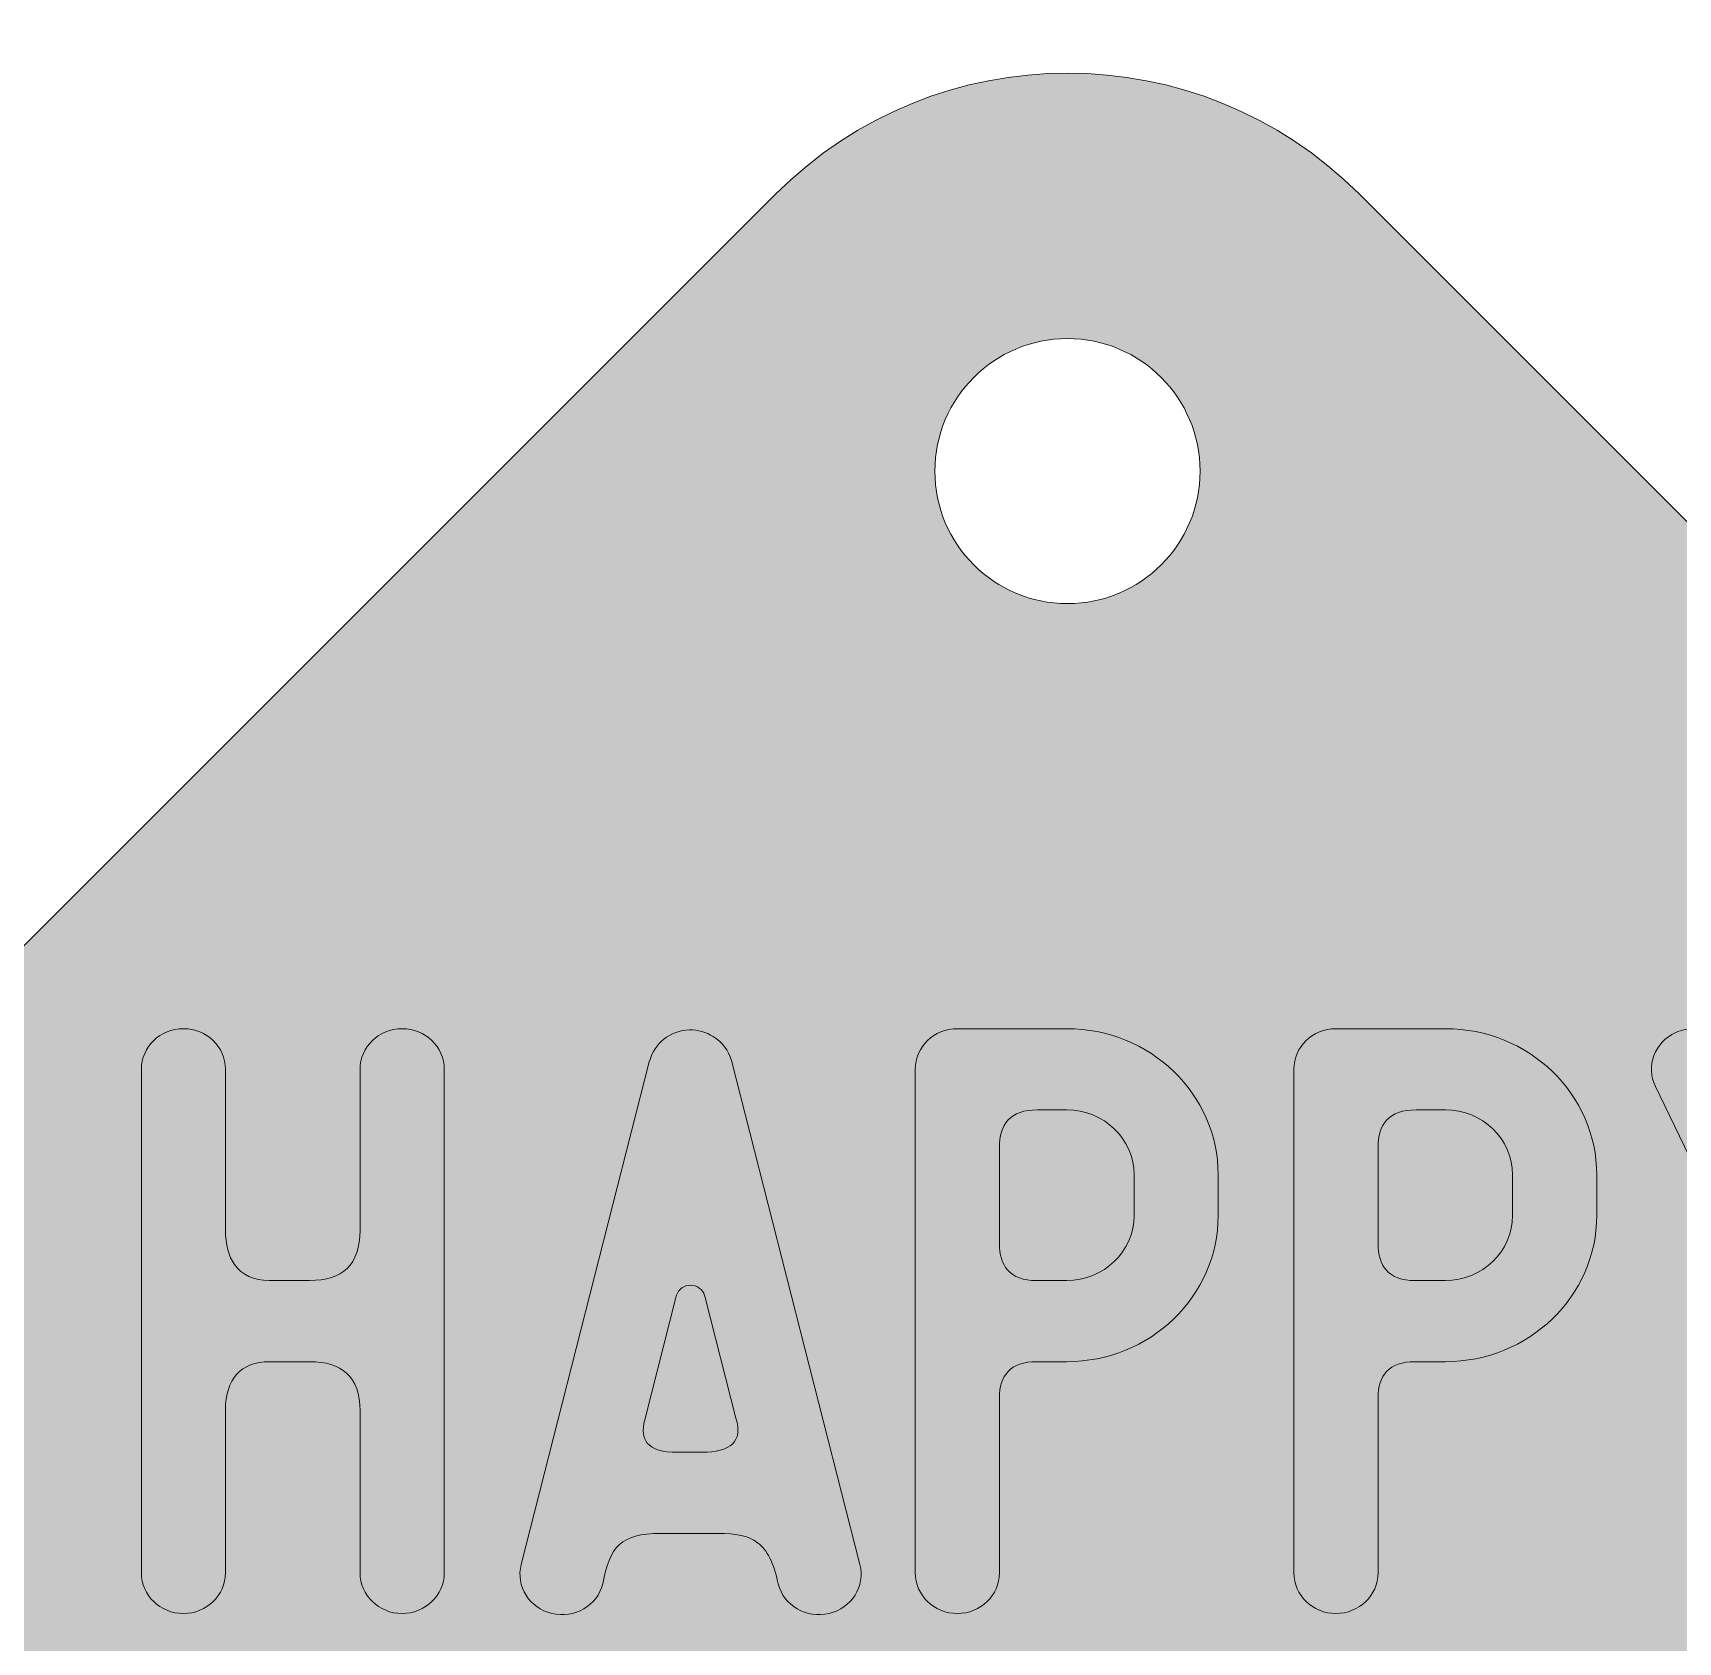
# Model space of a CAD drawing. Extents: x 148 to 861, y -735 to -22.
# Drawn here: x 354.7 to 592.9, y -255.3 to -22.2 of the extents above; entities that cross this region are included whole.
import ezdxf

# ---------------------------------------------------------------- set-up
doc = ezdxf.new("R2010")
doc.units = 0
doc.header["$MEASUREMENT"] = 0
doc.layers.add('Layer 1', color=7, linetype='Continuous', lineweight=0)

# ---------------------------------------------------------------- blocks, each defined once
blk = doc.blocks.new('Block_2')
at = {"layer": 'Layer 1', "true_color": 0x542400, "transparency": 33554687}
h = blk.add_hatch(color=38, dxfattribs=at)
h.dxf.hatch_style = 2
edge = h.paths.add_edge_path()
edge.add_spline(control_points=[(376.47, -166.42), (379.83, -166.42), (382.56, -169.05), (382.56, -172.3), (382.56, -172.3), (382.56, -195.59), (382.56, -195.59), (382.56, -197.74), (383.02, -199.39), (383.85, -200.58), (384.94, -202.14), (386.68, -202.9), (388.89, -202.9), (388.89, -202.9), (394.74, -202.9), (394.74, -202.9), (397.14, -202.9), (398.95, -202.33), (400.16, -201.16), (401.42, -199.95), (402.05, -198.11), (402.05, -195.59), (402.05, -195.59), (402.05, -172.3), (402.05, -172.3), (402.05, -169.05), (404.78, -166.42), (408.14, -166.42), (411.51, -166.42), (414.24, -169.05), (414.24, -172.3), (414.24, -172.3), (414.24, -245.26), (414.24, -245.26), (414.24, -248.5), (411.51, -251.14), (408.14, -251.14), (404.78, -251.14), (402.05, -248.5), (402.05, -245.26), (402.05, -245.26), (402.05, -221.8), (402.05, -221.8), (402.05, -219.32), (401.4, -217.5), (400.09, -216.31), (398.87, -215.21), (397.09, -214.66), (394.74, -214.66), (394.74, -214.66), (388.89, -214.66), (388.89, -214.66), (386.89, -214.66), (385.27, -215.28), (384.18, -216.51), (383.14, -217.68), (382.56, -219.39), (382.56, -221.64), (382.56, -221.64), (382.56, -245.26), (382.56, -245.26), (382.56, -248.5), (379.83, -251.14), (376.47, -251.14), (373.1, -251.14), (370.38, -248.5), (370.38, -245.26), (370.38, -245.26), (370.38, -172.3), (370.38, -172.3), (370.38, -169.05), (373.1, -166.42), (376.47, -166.42)], knot_values=[0, 0, 0, 0, 1, 1, 1, 2, 2, 2, 3, 3, 3, 4, 4, 4, 5, 5, 5, 6, 6, 6, 7, 7, 7, 8, 8, 8, 9, 9, 9, 10, 10, 10, 11, 11, 11, 12, 12, 12, 13, 13, 13, 14, 14, 14, 15, 15, 15, 16, 16, 16, 17, 17, 17, 18, 18, 18, 19, 19, 19, 20, 20, 20, 21, 21, 21, 22, 22, 22, 23, 23, 23, 24, 24, 24, 24], degree=3, periodic=0)
h = blk.add_hatch(color=38, dxfattribs=at)
h.dxf.hatch_style = 2
edge = h.paths.add_edge_path()
edge.add_spline(control_points=[(449.91, -203.58), (448.97, -203.58), (448.15, -204.17), (447.87, -205.03), (447.85, -205.13), (447.82, -205.24), (447.79, -205.34), (447.79, -205.34), (443.27, -223.07), (443.27, -223.07), (442.9, -224.61), (443.04, -225.7), (443.63, -226.44), (444.39, -227.4), (445.9, -227.77), (448.01, -227.77), (448.01, -227.77), (451.63, -227.77), (451.63, -227.77), (453.55, -227.77), (455.14, -227.43), (456.02, -226.55), (456.79, -225.77), (457.03, -224.58), (456.48, -222.83), (456.48, -222.83), (452.02, -205.34), (452.02, -205.34), (452, -205.26), (451.97, -205.14), (451.95, -205.05), (451.68, -204.18), (450.85, -203.58), (449.91, -203.58)], knot_values=[0, 0, 0, 0, 1, 1, 1, 2, 2, 2, 3, 3, 3, 4, 4, 4, 5, 5, 5, 6, 6, 6, 7, 7, 7, 8, 8, 8, 9, 9, 9, 10, 10, 10, 11, 11, 11, 11], degree=3, periodic=0)
edge = h.paths.add_edge_path()
edge.add_spline(control_points=[(449.74, -166.58), (450.99, -166.57), (452.2, -166.93), (453.21, -167.57), (454.48, -168.36), (455.44, -169.57), (455.82, -171.04), (455.82, -171.04), (455.82, -171.05), (455.82, -171.05), (455.82, -171.05), (474.43, -244.04), (474.43, -244.04), (475.24, -247.18), (473.24, -250.36), (469.97, -251.14), (466.71, -251.91), (463.4, -249.99), (462.6, -246.84), (461.96, -243.77), (461.02, -241.94), (459.63, -240.89), (458.25, -239.83), (456.41, -239.54), (453.95, -239.54), (453.95, -239.54), (445.6, -239.54), (445.6, -239.54), (442.65, -239.54), (440.83, -240.07), (439.62, -241.15), (438.29, -242.35), (437.71, -244.24), (437.21, -246.84), (436.41, -249.99), (433.11, -251.91), (429.84, -251.14), (426.57, -250.36), (424.58, -247.18), (425.38, -244.04), (425.38, -244.04), (443.99, -171.05), (443.99, -171.05), (443.99, -171.05), (443.99, -171.04), (444, -171.04), (444.33, -169.82), (445.07, -168.74), (446.05, -167.94), (447.08, -167.12), (448.37, -166.61), (449.74, -166.58)], knot_values=[0, 0, 0, 0, 1, 1, 1, 2, 2, 2, 3, 3, 3, 4, 4, 4, 5, 5, 5, 6, 6, 6, 7, 7, 7, 8, 8, 8, 9, 9, 9, 10, 10, 10, 11, 11, 11, 12, 12, 12, 13, 13, 13, 14, 14, 14, 15, 15, 15, 16, 16, 16, 17, 17, 17, 17], degree=3, periodic=0)
h = blk.add_hatch(color=38, dxfattribs=at)
h.dxf.hatch_style = 2
edge = h.paths.add_edge_path()
edge.add_spline(control_points=[(500.15, -178.18), (498.21, -178.18), (496.79, -178.68), (495.87, -179.69), (495.05, -180.6), (494.64, -181.92), (494.64, -183.69), (494.64, -183.69), (494.64, -197.51), (494.64, -197.51), (494.64, -199.19), (495.04, -200.47), (495.82, -201.37), (496.71, -202.39), (498.1, -202.9), (499.98, -202.9), (499.98, -202.9), (504.39, -202.9), (504.39, -202.9), (509.77, -202.9), (514.14, -198.68), (514.14, -193.48), (514.14, -193.48), (514.14, -187.6), (514.14, -187.6), (514.14, -182.4), (509.77, -178.18), (504.39, -178.18), (504.39, -178.18), (500.15, -178.18), (500.15, -178.18)], knot_values=[0, 0, 0, 0, 1, 1, 1, 2, 2, 2, 3, 3, 3, 4, 4, 4, 5, 5, 5, 6, 6, 6, 7, 7, 7, 8, 8, 8, 9, 9, 9, 10, 10, 10, 10], degree=3, periodic=0)
edge = h.paths.add_edge_path()
edge.add_spline(control_points=[(488.55, -166.42), (488.55, -166.42), (504.39, -166.42), (504.39, -166.42), (516.5, -166.42), (526.32, -175.9), (526.32, -187.6), (526.32, -187.6), (526.32, -193.48), (526.32, -193.48), (526.32, -205.18), (516.5, -214.66), (504.39, -214.66), (504.39, -214.66), (499.98, -214.66), (499.98, -214.66), (498.15, -214.66), (496.78, -215.14), (495.89, -216.1), (495.06, -216.97), (494.64, -218.25), (494.64, -219.93), (494.64, -219.93), (494.64, -245.26), (494.64, -245.26), (494.64, -248.5), (491.92, -251.14), (488.55, -251.14), (485.19, -251.14), (482.46, -248.5), (482.46, -245.26), (482.46, -245.26), (482.46, -172.3), (482.46, -172.3), (482.46, -169.05), (485.19, -166.42), (488.55, -166.42)], knot_values=[0, 0, 0, 0, 1, 1, 1, 2, 2, 2, 3, 3, 3, 4, 4, 4, 5, 5, 5, 6, 6, 6, 7, 7, 7, 8, 8, 8, 9, 9, 9, 10, 10, 10, 11, 11, 11, 12, 12, 12, 12], degree=3, periodic=0)
h = blk.add_hatch(color=38, dxfattribs=at)
h.dxf.hatch_style = 2
edge = h.paths.add_edge_path()
edge.add_spline(control_points=[(554.98, -178.18), (553.04, -178.18), (551.61, -178.68), (550.7, -179.69), (549.88, -180.6), (549.47, -181.92), (549.47, -183.69), (549.47, -183.69), (549.47, -197.51), (549.47, -197.51), (549.47, -199.19), (549.87, -200.47), (550.64, -201.37), (551.53, -202.39), (552.93, -202.9), (554.81, -202.9), (554.81, -202.9), (559.22, -202.9), (559.22, -202.9), (564.6, -202.9), (568.96, -198.68), (568.96, -193.48), (568.96, -193.48), (568.96, -187.6), (568.96, -187.6), (568.96, -182.4), (564.6, -178.18), (559.22, -178.18), (559.22, -178.18), (554.98, -178.18), (554.98, -178.18)], knot_values=[0, 0, 0, 0, 1, 1, 1, 2, 2, 2, 3, 3, 3, 4, 4, 4, 5, 5, 5, 6, 6, 6, 7, 7, 7, 8, 8, 8, 9, 9, 9, 10, 10, 10, 10], degree=3, periodic=0)
edge = h.paths.add_edge_path()
edge.add_spline(control_points=[(543.38, -166.42), (543.38, -166.42), (559.22, -166.42), (559.22, -166.42), (571.33, -166.42), (581.15, -175.9), (581.15, -187.6), (581.15, -187.6), (581.15, -193.48), (581.15, -193.48), (581.15, -205.18), (571.33, -214.66), (559.22, -214.66), (559.22, -214.66), (554.81, -214.66), (554.81, -214.66), (552.98, -214.66), (551.61, -215.14), (550.71, -216.1), (549.89, -216.97), (549.47, -218.25), (549.47, -219.93), (549.47, -219.93), (549.47, -245.26), (549.47, -245.26), (549.47, -248.5), (546.74, -251.14), (543.38, -251.14), (540.02, -251.14), (537.29, -248.5), (537.29, -245.26), (537.29, -245.26), (537.29, -172.3), (537.29, -172.3), (537.29, -169.05), (540.02, -166.42), (543.38, -166.42)], knot_values=[0, 0, 0, 0, 1, 1, 1, 2, 2, 2, 3, 3, 3, 4, 4, 4, 5, 5, 5, 6, 6, 6, 7, 7, 7, 8, 8, 8, 9, 9, 9, 10, 10, 10, 11, 11, 11, 12, 12, 12, 12], degree=3, periodic=0)
h = blk.add_hatch(color=38, dxfattribs=at)
h.dxf.hatch_style = 2
edge = h.paths.add_edge_path()
edge.add_spline(control_points=[(595.36, -166.42), (597.65, -166.49), (599.71, -167.8), (600.68, -169.81), (600.68, -169.81), (609.81, -188.68), (609.81, -188.68), (610.66, -190.48), (612.26, -191.38), (613.84, -191.42), (615.45, -191.45), (617.05, -190.58), (617.82, -188.82), (617.82, -188.82), (627.01, -169.81), (627.01, -169.81), (628.44, -166.87), (632.06, -165.59), (635.11, -166.97), (638.16, -168.35), (639.47, -171.85), (638.05, -174.79), (638.05, -174.79), (622.72, -206.48), (622.72, -206.48), (621.82, -208.34), (621.19, -210.05), (620.76, -211.75), (620.15, -214.22), (619.95, -216.69), (619.95, -219.64), (619.95, -219.64), (619.95, -245.26), (619.95, -245.26), (619.95, -248.5), (617.22, -251.14), (613.85, -251.14), (610.49, -251.14), (607.76, -248.5), (607.76, -245.26), (607.76, -245.26), (607.76, -219.22), (607.76, -219.22), (607.76, -216.48), (607.54, -214.1), (606.9, -211.65), (606.47, -210.03), (605.86, -208.38), (605.01, -206.56), (605.01, -206.56), (589.64, -174.79), (589.64, -174.79), (588.22, -171.85), (589.53, -168.35), (592.58, -166.97), (593.45, -166.58), (594.4, -166.39), (595.36, -166.42)], knot_values=[0, 0, 0, 0, 1, 1, 1, 2, 2, 2, 3, 3, 3, 4, 4, 4, 5, 5, 5, 6, 6, 6, 7, 7, 7, 8, 8, 8, 9, 9, 9, 10, 10, 10, 11, 11, 11, 12, 12, 12, 13, 13, 13, 14, 14, 14, 15, 15, 15, 16, 16, 16, 17, 17, 17, 18, 18, 18, 19, 19, 19, 19], degree=3, periodic=0)
at = {"layer": 'Layer 1'}
for points, knots in [([(376.47, -166.42), (379.83, -166.42), (382.56, -169.05), (382.56, -172.3), (382.56, -172.3), (382.56, -195.59), (382.56, -195.59), (382.56, -197.74), (383.02, -199.39), (383.85, -200.58), (384.94, -202.14), (386.68, -202.9), (388.89, -202.9), (388.89, -202.9), (394.74, -202.9), (394.74, -202.9), (397.14, -202.9), (398.95, -202.33), (400.16, -201.16), (401.42, -199.95), (402.05, -198.11), (402.05, -195.59), (402.05, -195.59), (402.05, -172.3), (402.05, -172.3), (402.05, -169.05), (404.78, -166.42), (408.14, -166.42), (411.51, -166.42), (414.24, -169.05), (414.24, -172.3), (414.24, -172.3), (414.24, -245.26), (414.24, -245.26), (414.24, -248.5), (411.51, -251.14), (408.14, -251.14), (404.78, -251.14), (402.05, -248.5), (402.05, -245.26), (402.05, -245.26), (402.05, -221.8), (402.05, -221.8), (402.05, -219.32), (401.4, -217.5), (400.09, -216.31), (398.87, -215.21), (397.09, -214.66), (394.74, -214.66), (394.74, -214.66), (388.89, -214.66), (388.89, -214.66), (386.89, -214.66), (385.27, -215.28), (384.18, -216.51), (383.14, -217.68), (382.56, -219.39), (382.56, -221.64), (382.56, -221.64), (382.56, -245.26), (382.56, -245.26), (382.56, -248.5), (379.83, -251.14), (376.47, -251.14), (373.1, -251.14), (370.38, -248.5), (370.38, -245.26), (370.38, -245.26), (370.38, -172.3), (370.38, -172.3), (370.38, -169.05), (373.1, -166.42), (376.47, -166.42)], [0, 0, 0, 0, 1, 1, 1, 2, 2, 2, 3, 3, 3, 4, 4, 4, 5, 5, 5, 6, 6, 6, 7, 7, 7, 8, 8, 8, 9, 9, 9, 10, 10, 10, 11, 11, 11, 12, 12, 12, 13, 13, 13, 14, 14, 14, 15, 15, 15, 16, 16, 16, 17, 17, 17, 18, 18, 18, 19, 19, 19, 20, 20, 20, 21, 21, 21, 22, 22, 22, 23, 23, 23, 24, 24, 24, 24]), ([(449.74, -166.58), (450.99, -166.57), (452.2, -166.93), (453.21, -167.57), (454.48, -168.36), (455.44, -169.57), (455.82, -171.04), (455.82, -171.04), (455.82, -171.05), (455.82, -171.05), (455.82, -171.05), (474.43, -244.04), (474.43, -244.04), (475.24, -247.18), (473.24, -250.36), (469.97, -251.14), (466.71, -251.91), (463.4, -249.99), (462.6, -246.84), (461.96, -243.77), (461.02, -241.94), (459.63, -240.89), (458.25, -239.83), (456.41, -239.54), (453.95, -239.54), (453.95, -239.54), (445.6, -239.54), (445.6, -239.54), (442.65, -239.54), (440.83, -240.07), (439.62, -241.15), (438.29, -242.35), (437.71, -244.24), (437.21, -246.84), (436.41, -249.99), (433.11, -251.91), (429.84, -251.14), (426.57, -250.36), (424.58, -247.18), (425.38, -244.04), (425.38, -244.04), (443.99, -171.05), (443.99, -171.05), (443.99, -171.05), (443.99, -171.04), (444, -171.04), (444.33, -169.82), (445.07, -168.74), (446.05, -167.94), (447.08, -167.12), (448.37, -166.61), (449.74, -166.58)], [0, 0, 0, 0, 1, 1, 1, 2, 2, 2, 3, 3, 3, 4, 4, 4, 5, 5, 5, 6, 6, 6, 7, 7, 7, 8, 8, 8, 9, 9, 9, 10, 10, 10, 11, 11, 11, 12, 12, 12, 13, 13, 13, 14, 14, 14, 15, 15, 15, 16, 16, 16, 17, 17, 17, 17]), ([(488.55, -166.42), (488.55, -166.42), (504.39, -166.42), (504.39, -166.42), (516.5, -166.42), (526.32, -175.9), (526.32, -187.6), (526.32, -187.6), (526.32, -193.48), (526.32, -193.48), (526.32, -205.18), (516.5, -214.66), (504.39, -214.66), (504.39, -214.66), (499.98, -214.66), (499.98, -214.66), (498.15, -214.66), (496.78, -215.14), (495.89, -216.1), (495.06, -216.97), (494.64, -218.25), (494.64, -219.93), (494.64, -219.93), (494.64, -245.26), (494.64, -245.26), (494.64, -248.5), (491.92, -251.14), (488.55, -251.14), (485.19, -251.14), (482.46, -248.5), (482.46, -245.26), (482.46, -245.26), (482.46, -172.3), (482.46, -172.3), (482.46, -169.05), (485.19, -166.42), (488.55, -166.42)], [0, 0, 0, 0, 1, 1, 1, 2, 2, 2, 3, 3, 3, 4, 4, 4, 5, 5, 5, 6, 6, 6, 7, 7, 7, 8, 8, 8, 9, 9, 9, 10, 10, 10, 11, 11, 11, 12, 12, 12, 12]), ([(543.38, -166.42), (543.38, -166.42), (559.22, -166.42), (559.22, -166.42), (571.33, -166.42), (581.15, -175.9), (581.15, -187.6), (581.15, -187.6), (581.15, -193.48), (581.15, -193.48), (581.15, -205.18), (571.33, -214.66), (559.22, -214.66), (559.22, -214.66), (554.81, -214.66), (554.81, -214.66), (552.98, -214.66), (551.61, -215.14), (550.71, -216.1), (549.89, -216.97), (549.47, -218.25), (549.47, -219.93), (549.47, -219.93), (549.47, -245.26), (549.47, -245.26), (549.47, -248.5), (546.74, -251.14), (543.38, -251.14), (540.02, -251.14), (537.29, -248.5), (537.29, -245.26), (537.29, -245.26), (537.29, -172.3), (537.29, -172.3), (537.29, -169.05), (540.02, -166.42), (543.38, -166.42)], [0, 0, 0, 0, 1, 1, 1, 2, 2, 2, 3, 3, 3, 4, 4, 4, 5, 5, 5, 6, 6, 6, 7, 7, 7, 8, 8, 8, 9, 9, 9, 10, 10, 10, 11, 11, 11, 12, 12, 12, 12]), ([(595.36, -166.42), (597.65, -166.49), (599.71, -167.8), (600.68, -169.81), (600.68, -169.81), (609.81, -188.68), (609.81, -188.68), (610.66, -190.48), (612.26, -191.38), (613.84, -191.42), (615.45, -191.45), (617.05, -190.58), (617.82, -188.82), (617.82, -188.82), (627.01, -169.81), (627.01, -169.81), (628.44, -166.87), (632.06, -165.59), (635.11, -166.97), (638.16, -168.35), (639.47, -171.85), (638.05, -174.79), (638.05, -174.79), (622.72, -206.48), (622.72, -206.48), (621.82, -208.34), (621.19, -210.05), (620.76, -211.75), (620.15, -214.22), (619.95, -216.69), (619.95, -219.64), (619.95, -219.64), (619.95, -245.26), (619.95, -245.26), (619.95, -248.5), (617.22, -251.14), (613.85, -251.14), (610.49, -251.14), (607.76, -248.5), (607.76, -245.26), (607.76, -245.26), (607.76, -219.22), (607.76, -219.22), (607.76, -216.48), (607.54, -214.1), (606.9, -211.65), (606.47, -210.03), (605.86, -208.38), (605.01, -206.56), (605.01, -206.56), (589.64, -174.79), (589.64, -174.79), (588.22, -171.85), (589.53, -168.35), (592.58, -166.97), (593.45, -166.58), (594.4, -166.39), (595.36, -166.42)], [0, 0, 0, 0, 1, 1, 1, 2, 2, 2, 3, 3, 3, 4, 4, 4, 5, 5, 5, 6, 6, 6, 7, 7, 7, 8, 8, 8, 9, 9, 9, 10, 10, 10, 11, 11, 11, 12, 12, 12, 13, 13, 13, 14, 14, 14, 15, 15, 15, 16, 16, 16, 17, 17, 17, 18, 18, 18, 19, 19, 19, 19]), ([(500.15, -178.18), (498.21, -178.18), (496.79, -178.68), (495.87, -179.69), (495.05, -180.6), (494.64, -181.92), (494.64, -183.69), (494.64, -183.69), (494.64, -197.51), (494.64, -197.51), (494.64, -199.19), (495.04, -200.47), (495.82, -201.37), (496.71, -202.39), (498.1, -202.9), (499.98, -202.9), (499.98, -202.9), (504.39, -202.9), (504.39, -202.9), (509.77, -202.9), (514.14, -198.68), (514.14, -193.48), (514.14, -193.48), (514.14, -187.6), (514.14, -187.6), (514.14, -182.4), (509.77, -178.18), (504.39, -178.18), (504.39, -178.18), (500.15, -178.18), (500.15, -178.18)], [0, 0, 0, 0, 1, 1, 1, 2, 2, 2, 3, 3, 3, 4, 4, 4, 5, 5, 5, 6, 6, 6, 7, 7, 7, 8, 8, 8, 9, 9, 9, 10, 10, 10, 10]), ([(554.98, -178.18), (553.04, -178.18), (551.61, -178.68), (550.7, -179.69), (549.88, -180.6), (549.47, -181.92), (549.47, -183.69), (549.47, -183.69), (549.47, -197.51), (549.47, -197.51), (549.47, -199.19), (549.87, -200.47), (550.64, -201.37), (551.53, -202.39), (552.93, -202.9), (554.81, -202.9), (554.81, -202.9), (559.22, -202.9), (559.22, -202.9), (564.6, -202.9), (568.96, -198.68), (568.96, -193.48), (568.96, -193.48), (568.96, -187.6), (568.96, -187.6), (568.96, -182.4), (564.6, -178.18), (559.22, -178.18), (559.22, -178.18), (554.98, -178.18), (554.98, -178.18)], [0, 0, 0, 0, 1, 1, 1, 2, 2, 2, 3, 3, 3, 4, 4, 4, 5, 5, 5, 6, 6, 6, 7, 7, 7, 8, 8, 8, 9, 9, 9, 10, 10, 10, 10]), ([(449.91, -203.58), (448.97, -203.58), (448.15, -204.17), (447.87, -205.03), (447.85, -205.13), (447.82, -205.24), (447.79, -205.34), (447.79, -205.34), (443.27, -223.07), (443.27, -223.07), (442.9, -224.61), (443.04, -225.7), (443.63, -226.44), (444.39, -227.4), (445.9, -227.77), (448.01, -227.77), (448.01, -227.77), (451.63, -227.77), (451.63, -227.77), (453.55, -227.77), (455.14, -227.43), (456.02, -226.55), (456.79, -225.77), (457.03, -224.58), (456.48, -222.83), (456.48, -222.83), (452.02, -205.34), (452.02, -205.34), (452, -205.26), (451.97, -205.14), (451.95, -205.05), (451.68, -204.18), (450.85, -203.58), (449.91, -203.58)], [0, 0, 0, 0, 1, 1, 1, 2, 2, 2, 3, 3, 3, 4, 4, 4, 5, 5, 5, 6, 6, 6, 7, 7, 7, 8, 8, 8, 9, 9, 9, 10, 10, 10, 11, 11, 11, 11])]:
    blk.add_open_spline(points, degree=3, knots=knots, dxfattribs=at)
blk = doc.blocks.new('Block_1')
at = {"layer": 'Layer 1', "true_color": 0xffdab2, "transparency": 33554687}
h = blk.add_hatch(color=41, dxfattribs=at)
h.dxf.hatch_style = 2
edge = h.paths.add_edge_path()
edge.add_spline(control_points=[(504.39, -655.72), (458.93, -655.72), (422.09, -637.38), (422.09, -593), (422.09, -583.64), (423.72, -574.17), (426.74, -565.07), (429.76, -555.98), (434.15, -547.23), (439.64, -539.33), (439.64, -539.33), (440.18, -538.48), (441.25, -537.07), (442.14, -535.88), (443.38, -534.27), (444.96, -532.41), (444.96, -532.41), (444.96, -532.39), (444.98, -532.37), (445.21, -532.05), (447, -529.72), (449.96, -526.57), (452.08, -524.31), (454.81, -521.64), (458.03, -519), (449.67, -502.76), (442.75, -486.82), (437.38, -471.13), (426.41, -440.33), (427.8, -422.4), (441.56, -417.34), (443.48, -416.74), (445.21, -416.47), (446.95, -416.47), (458.61, -416.47), (469.05, -429.97), (478.2, -456.94), (483.44, -471.53), (487.78, -486.93), (491.2, -503.18), (493.89, -502.73), (496.91, -502.35), (500.23, -502.17), (500.65, -502.15), (501.08, -502.13), (501.52, -502.11), (501.52, -502.11), (501.54, -502.11), (501.54, -502.11), (502.49, -502.08), (503.43, -502.04), (504.39, -502.04), (507.23, -502.04), (510.07, -502.24), (512.85, -502.6), (512.85, -502.6), (514.51, -502.75), (517.15, -503.23), (517.3, -503.25), (517.43, -503.27), (517.57, -503.31), (520.99, -487), (525.31, -471.57), (530.49, -456.94), (539.73, -430.04), (550.16, -416.56), (561.91, -416.56), (563.66, -416.56), (565.4, -416.83), (567.22, -417.43), (580.98, -422.49), (582.37, -440.4), (571.4, -471.13), (565.98, -486.95), (559.07, -503.02), (550.63, -519.38), (552.13, -520.59), (553.74, -521.94), (555.37, -523.41), (559.45, -527.06), (563.66, -531.38), (566.57, -535.75), (566.59, -535.77), (566.61, -535.79), (566.63, -535.83), (566.77, -536.03), (566.92, -536.22), (567.04, -536.4), (579.28, -552.8), (586.69, -573.1), (586.69, -593), (586.69, -637.38), (549.84, -655.72), (504.39, -655.72)], knot_values=[0, 0, 0, 0, 1, 1, 1, 2, 2, 2, 3, 3, 3, 4, 4, 4, 5, 5, 5, 6, 6, 6, 7, 7, 7, 8, 8, 8, 9, 9, 9, 10, 10, 10, 11, 11, 11, 12, 12, 12, 13, 13, 13, 14, 14, 14, 15, 15, 15, 16, 16, 16, 17, 17, 17, 18, 18, 18, 19, 19, 19, 20, 20, 20, 21, 21, 21, 22, 22, 22, 23, 23, 23, 24, 24, 24, 25, 25, 25, 26, 26, 26, 27, 27, 27, 28, 28, 28, 29, 29, 29, 30, 30, 30, 31, 31, 31, 31], degree=3, periodic=0)
edge = h.paths.add_edge_path()
edge.add_spline(control_points=[(504.5, -66.46), (515.11, -66.46), (523.7, -75.05), (523.7, -85.66), (523.7, -96.26), (515.11, -104.85), (504.5, -104.85), (493.89, -104.85), (485.3, -96.26), (485.3, -85.66), (485.3, -75.05), (493.89, -66.46), (504.5, -66.46)], knot_values=[0, 0, 0, 0, 1, 1, 1, 2, 2, 2, 3, 3, 3, 4, 4, 4, 4], degree=3, periodic=0)
edge = h.paths.add_edge_path()
edge.add_spline(control_points=[(837.48, -336.25), (837.48, -336.25), (546.76, -45.51), (546.76, -45.51), (523.43, -22.17), (485.57, -22.17), (462.24, -45.51), (462.24, -45.51), (171.52, -336.25), (171.52, -336.25), (148.18, -359.58), (148.18, -397.42), (171.52, -420.75), (171.52, -420.75), (462.24, -711.49), (462.24, -711.49), (485.57, -734.83), (523.43, -734.83), (546.76, -711.49), (546.76, -711.49), (837.48, -420.75), (837.48, -420.75), (860.82, -397.42), (860.82, -359.58), (837.48, -336.25)], knot_values=[0, 0, 0, 0, 1, 1, 1, 2, 2, 2, 3, 3, 3, 4, 4, 4, 5, 5, 5, 6, 6, 6, 7, 7, 7, 8, 8, 8, 8], degree=3, periodic=0)
at = {"layer": 'Layer 1'}
for points, knots in [([(837.48, -336.25), (837.48, -336.25), (546.76, -45.51), (546.76, -45.51), (523.43, -22.17), (485.57, -22.17), (462.24, -45.51), (462.24, -45.51), (171.52, -336.25), (171.52, -336.25), (148.18, -359.58), (148.18, -397.42), (171.52, -420.75), (171.52, -420.75), (462.24, -711.49), (462.24, -711.49), (485.57, -734.83), (523.43, -734.83), (546.76, -711.49), (546.76, -711.49), (837.48, -420.75), (837.48, -420.75), (860.82, -397.42), (860.82, -359.58), (837.48, -336.25)], [0, 0, 0, 0, 1, 1, 1, 2, 2, 2, 3, 3, 3, 4, 4, 4, 5, 5, 5, 6, 6, 6, 7, 7, 7, 8, 8, 8, 8]), ([(504.5, -66.46), (515.11, -66.46), (523.7, -75.05), (523.7, -85.66), (523.7, -96.26), (515.11, -104.85), (504.5, -104.85), (493.89, -104.85), (485.3, -96.26), (485.3, -85.66), (485.3, -75.05), (493.89, -66.46), (504.5, -66.46)], [0, 0, 0, 0, 1, 1, 1, 2, 2, 2, 3, 3, 3, 4, 4, 4, 4])]:
    blk.add_open_spline(points, degree=3, knots=knots, dxfattribs=at)
blk.add_blockref('Block_2', (0, 0), dxfattribs=at)
blk = doc.blocks.new('Block_0')
at = {"layer": 'Layer 1'}
blk.add_blockref('Block_1', (0, 0), dxfattribs=at)

msp = doc.modelspace()

# ---------------------------------------------------------------- block references
at = {"layer": 'Layer 1'}
msp.add_blockref('Block_0', (0, 0), dxfattribs=at)

doc.saveas('drawing.dxf')
